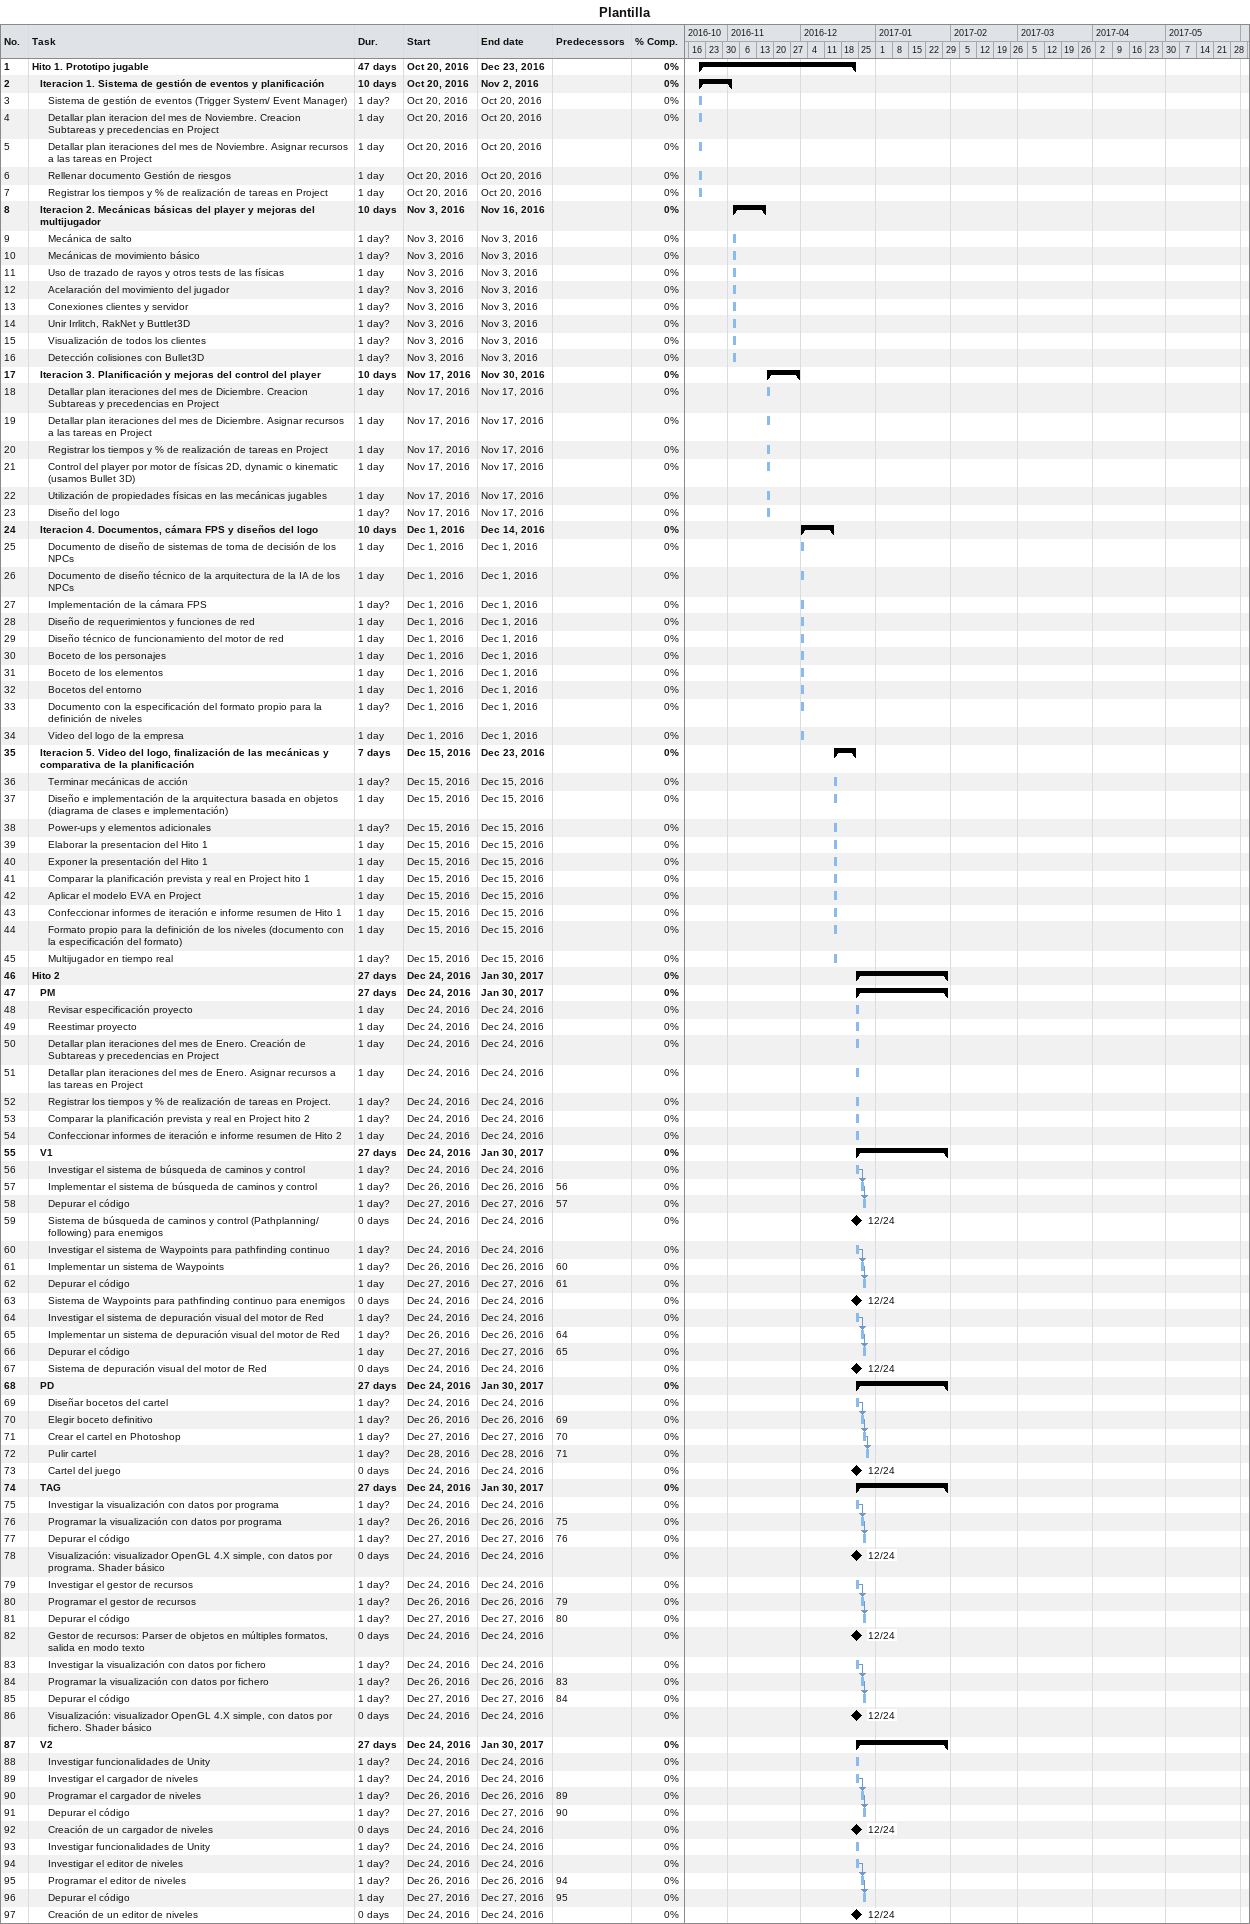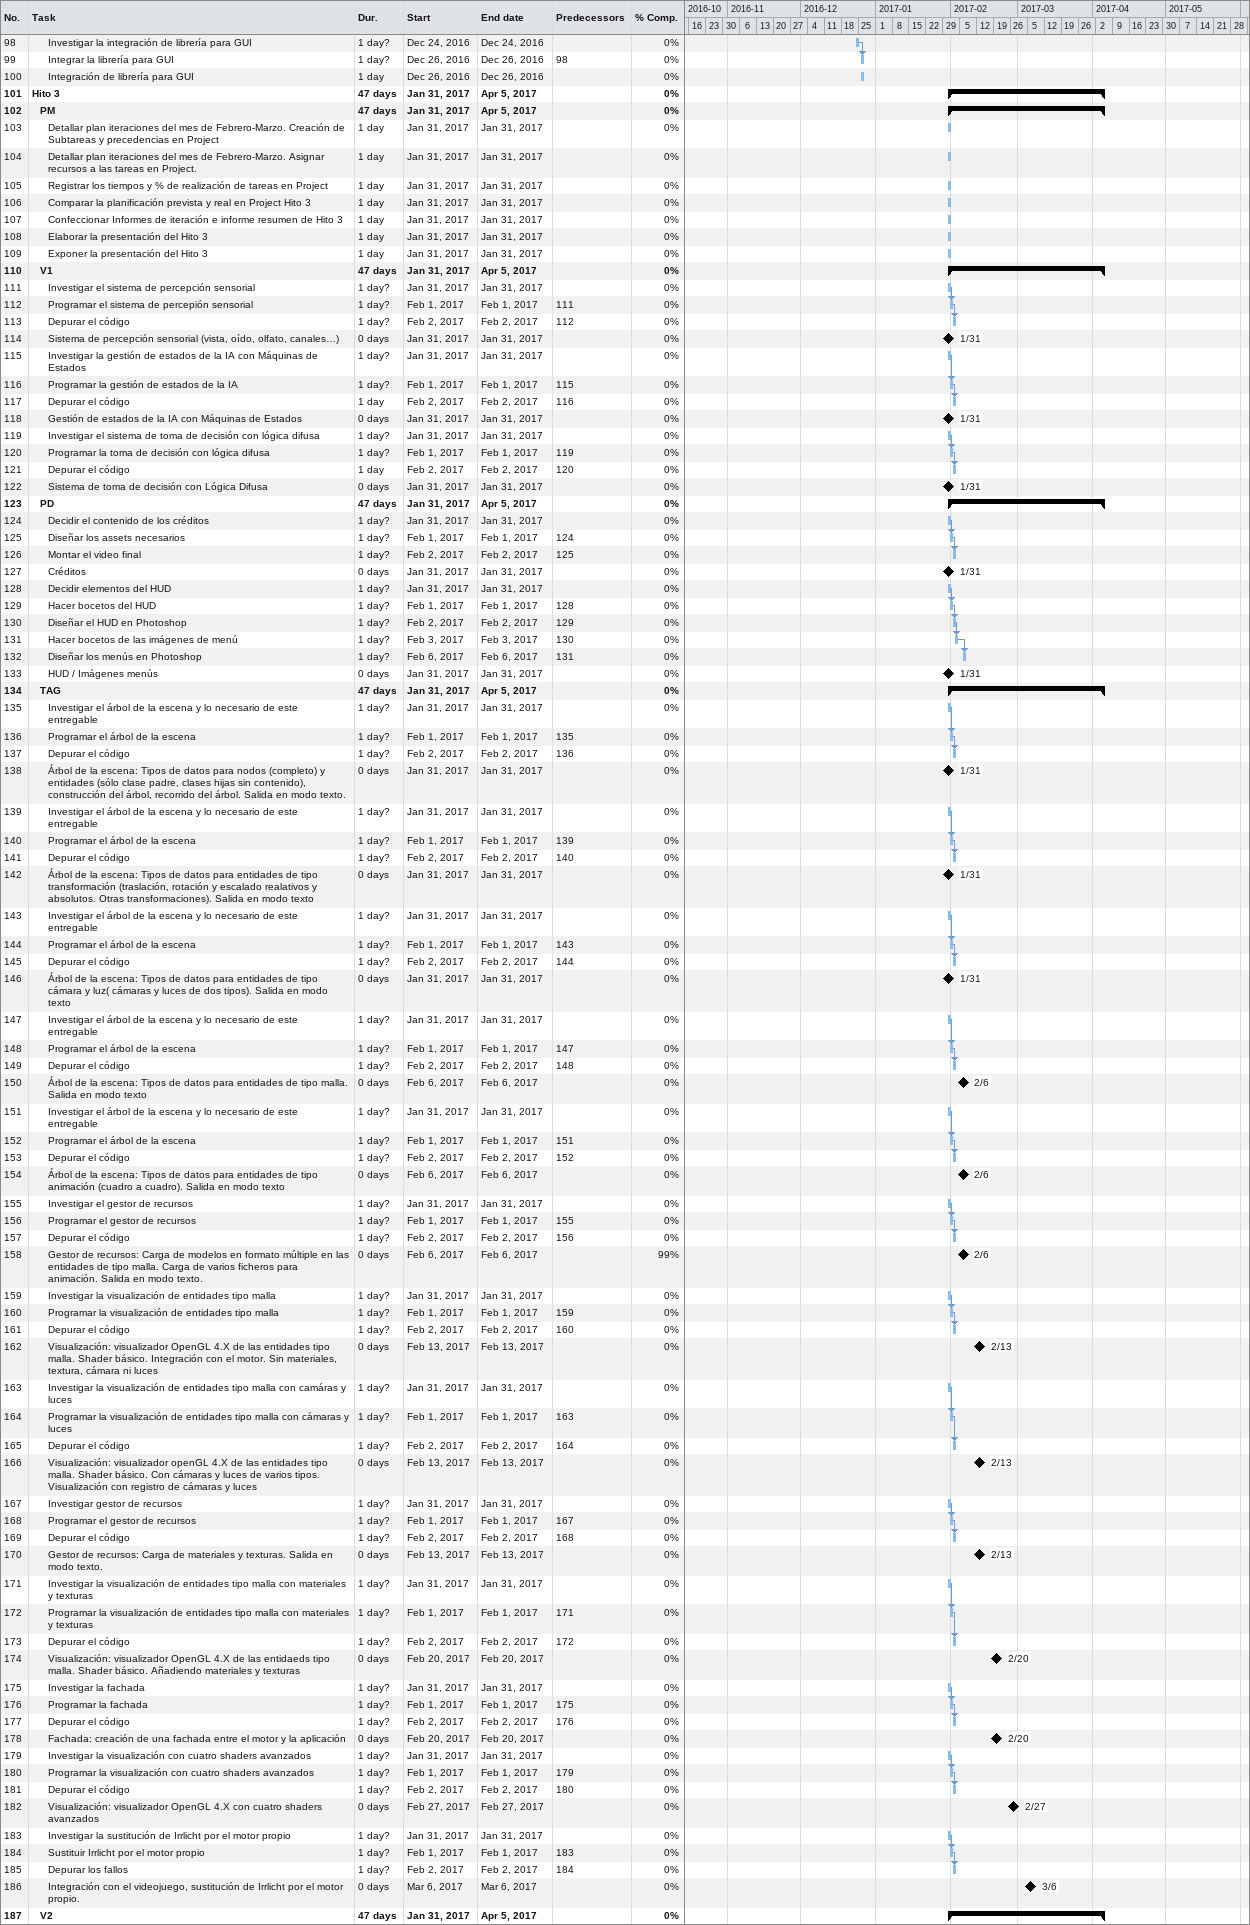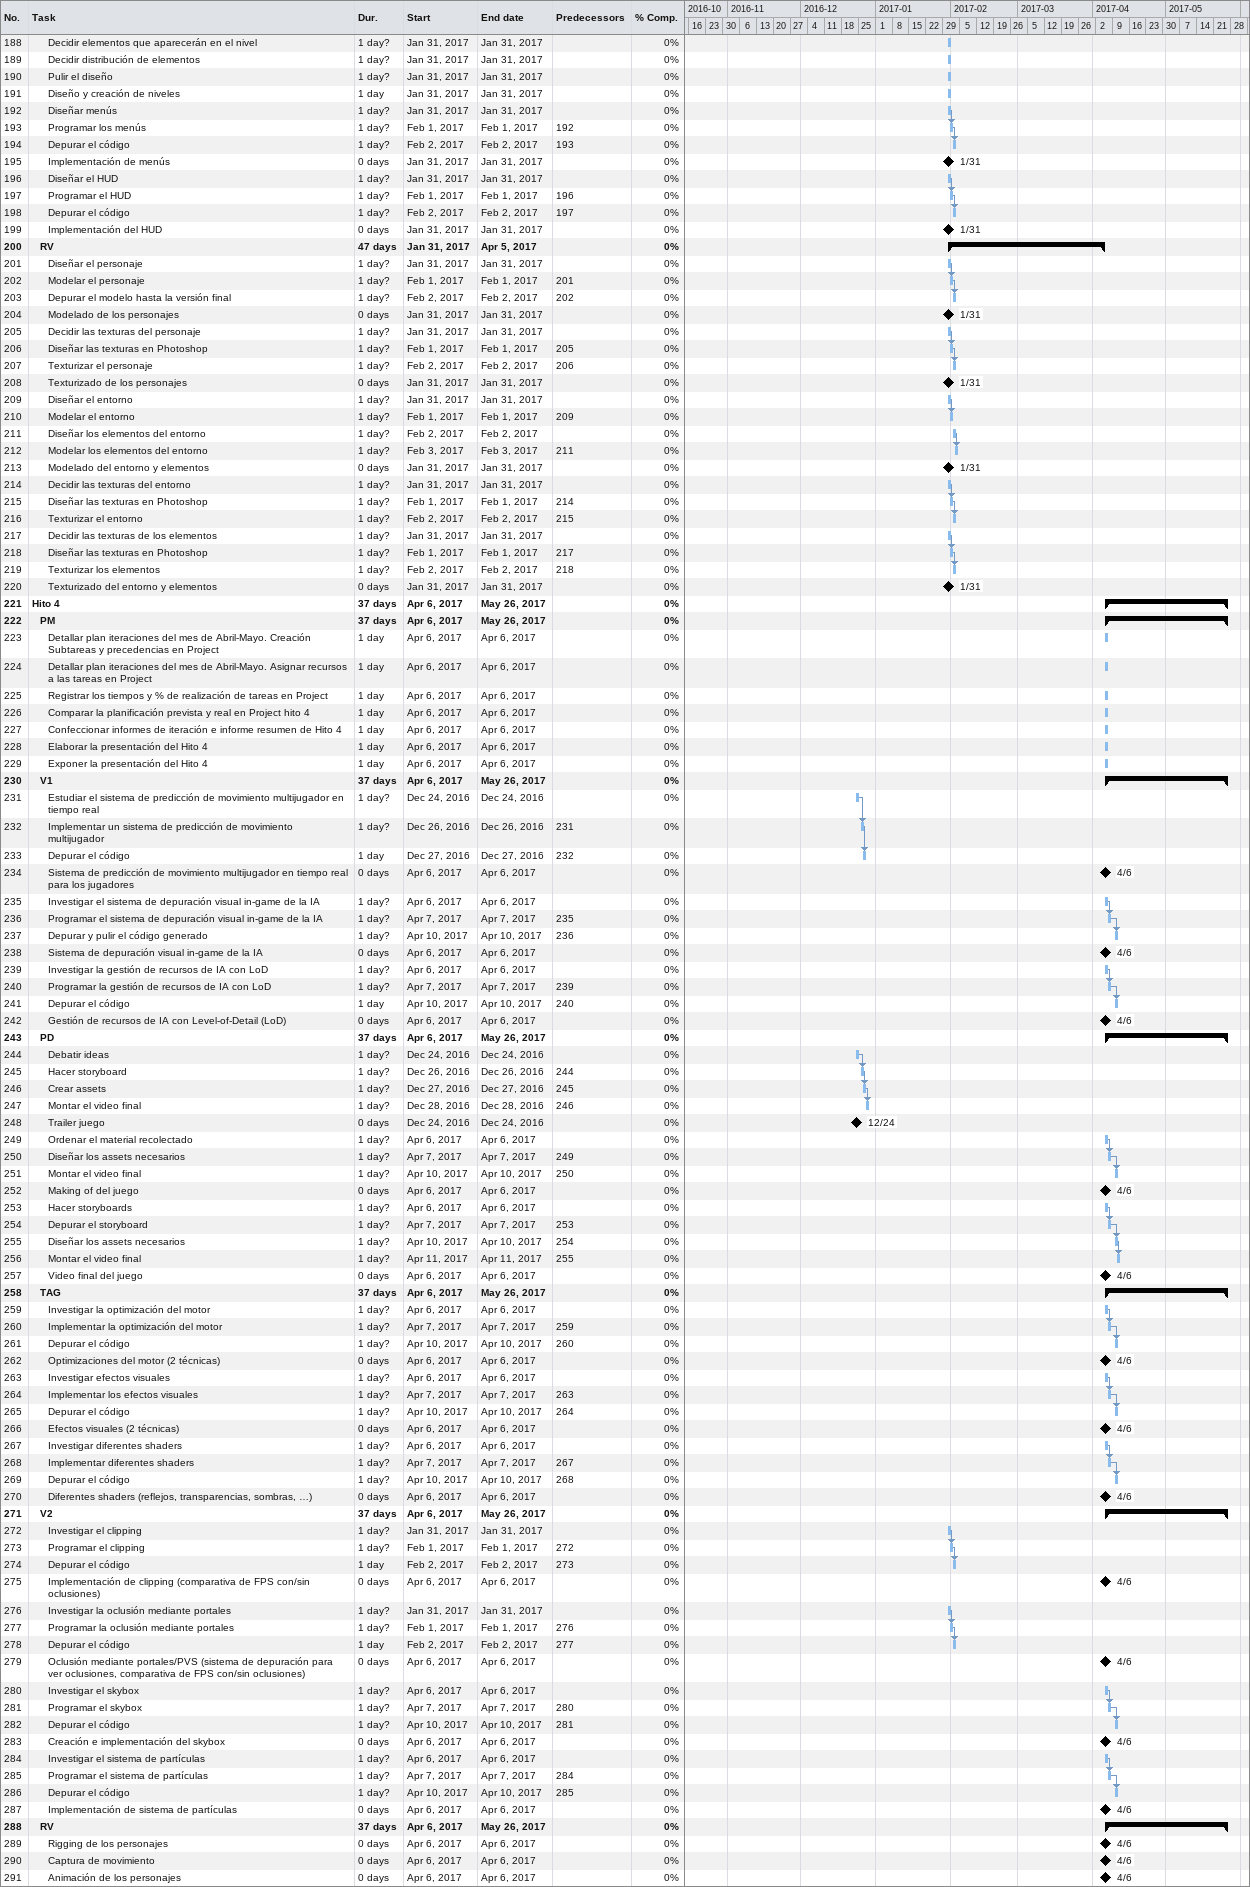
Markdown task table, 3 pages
Plantilla

| ID | Level | Task | Duration | Start | Finish | Predecessors | % complete |
|---|---|---|---|---|---|---|---|
| 1 | 1 | **Hito 1. Prototipo jugable** | 47d | 2016-10-20 | 2016-12-23 |  | 0 |
| 2 | 2 | **Iteracion 1. Sistema de gestión de eventos y planificación** | 10d | 2016-10-20 | 2016-11-02 |  | 0 |
| 3 | 3 | Sistema de gestión de eventos (Trigger System/ Event Manager) | 1d? | 2016-10-20 | 2016-10-20 |  | 0 |
| 4 | 3 | Detallar plan iteracion del mes de Noviembre. Creacion Subtareas y precedencias en Project | 1d | 2016-10-20 | 2016-10-20 |  | 0 |
| 5 | 3 | Detallar plan iteraciones del mes de Noviembre. Asignar recursos a las tareas en Project | 1d | 2016-10-20 | 2016-10-20 |  | 0 |
| 6 | 3 | Rellenar documento Gestión de riesgos | 1d | 2016-10-20 | 2016-10-20 |  | 0 |
| 7 | 3 | Registrar los tiempos y % de realización de tareas en Project | 1d | 2016-10-20 | 2016-10-20 |  | 0 |
| 8 | 2 | **Iteracion 2. Mecánicas básicas del player y mejoras del multijugador** | 10d | 2016-11-03 | 2016-11-16 |  | 0 |
| 9 | 3 | Mecánica de salto | 1d? | 2016-11-03 | 2016-11-03 |  | 0 |
| 10 | 3 | Mecánicas de movimiento básico | 1d? | 2016-11-03 | 2016-11-03 |  | 0 |
| 11 | 3 | Uso de trazado de rayos y otros tests de las físicas | 1d | 2016-11-03 | 2016-11-03 |  | 0 |
| 12 | 3 | Acelaración del movimiento del jugador | 1d? | 2016-11-03 | 2016-11-03 |  | 0 |
| 13 | 3 | Conexiones clientes y servidor | 1d? | 2016-11-03 | 2016-11-03 |  | 0 |
| 14 | 3 | Unir Irrlitch, RakNet y Buttlet3D | 1d? | 2016-11-03 | 2016-11-03 |  | 0 |
| 15 | 3 | Visualización de todos los clientes | 1d? | 2016-11-03 | 2016-11-03 |  | 0 |
| 16 | 3 | Detección colisiones con Bullet3D | 1d? | 2016-11-03 | 2016-11-03 |  | 0 |
| 17 | 2 | **Iteracion 3. Planificación y mejoras del control del player** | 10d | 2016-11-17 | 2016-11-30 |  | 0 |
| 18 | 3 | Detallar plan iteraciones del mes de Diciembre. Creacion Subtareas y precedencias en Project | 1d | 2016-11-17 | 2016-11-17 |  | 0 |
| 19 | 3 | Detallar plan iteraciones del mes de Diciembre. Asignar recursos a las tareas en Project | 1d | 2016-11-17 | 2016-11-17 |  | 0 |
| 20 | 3 | Registrar los tiempos y % de realización de tareas en Project | 1d | 2016-11-17 | 2016-11-17 |  | 0 |
| 21 | 3 | Control del player por motor de físicas 2D, dynamic o kinematic (usamos Bullet 3D) | 1d | 2016-11-17 | 2016-11-17 |  | 0 |
| 22 | 3 | Utilización de propiedades físicas en las mecánicas jugables | 1d | 2016-11-17 | 2016-11-17 |  | 0 |
| 23 | 3 | Diseño del logo | 1d? | 2016-11-17 | 2016-11-17 |  | 0 |
| 24 | 2 | **Iteracion 4. Documentos, cámara FPS y diseños del logo** | 10d | 2016-12-01 | 2016-12-14 |  | 0 |
| 25 | 3 | Documento de diseño de sistemas de toma de decisión de los NPCs | 1d | 2016-12-01 | 2016-12-01 |  | 0 |
| 26 | 3 | Documento de diseño técnico de la arquitectura de la IA de los NPCs | 1d | 2016-12-01 | 2016-12-01 |  | 0 |
| 27 | 3 | Implementación de la cámara FPS | 1d? | 2016-12-01 | 2016-12-01 |  | 0 |
| 28 | 3 | Diseño de requerimientos y funciones de red | 1d | 2016-12-01 | 2016-12-01 |  | 0 |
| 29 | 3 | Diseño técnico de funcionamiento del motor de red | 1d | 2016-12-01 | 2016-12-01 |  | 0 |
| 30 | 3 | Boceto de los personajes | 1d | 2016-12-01 | 2016-12-01 |  | 0 |
| 31 | 3 | Boceto de los elementos | 1d | 2016-12-01 | 2016-12-01 |  | 0 |
| 32 | 3 | Bocetos del entorno | 1d | 2016-12-01 | 2016-12-01 |  | 0 |
| 33 | 3 | Documento con la especificación del formato propio para la definición de niveles | 1d? | 2016-12-01 | 2016-12-01 |  | 0 |
| 34 | 3 | Video del logo de la empresa | 1d | 2016-12-01 | 2016-12-01 |  | 0 |
| 35 | 2 | **Iteracion 5. Video del logo, finalización de las mecánicas y comparativa de la planificación** | 7d | 2016-12-15 | 2016-12-23 |  | 0 |
| 36 | 3 | Terminar mecánicas de acción | 1d? | 2016-12-15 | 2016-12-15 |  | 0 |
| 37 | 3 | Diseño e implementación de la arquitectura basada en objetos (diagrama de clases e implementación) | 1d | 2016-12-15 | 2016-12-15 |  | 0 |
| 38 | 3 | Power-ups y elementos adicionales | 1d? | 2016-12-15 | 2016-12-15 |  | 0 |
| 39 | 3 | Elaborar la presentacion del Hito 1 | 1d | 2016-12-15 | 2016-12-15 |  | 0 |
| 40 | 3 | Exponer la presentación del Hito 1 | 1d | 2016-12-15 | 2016-12-15 |  | 0 |
| 41 | 3 | Comparar la planificación prevista y real en Project hito 1 | 1d | 2016-12-15 | 2016-12-15 |  | 0 |
| 42 | 3 | Aplicar el modelo EVA en Project | 1d | 2016-12-15 | 2016-12-15 |  | 0 |
| 43 | 3 | Confeccionar informes de iteración e informe resumen de Hito 1 | 1d | 2016-12-15 | 2016-12-15 |  | 0 |
| 44 | 3 | Formato propio para la definición de los niveles (documento con la especificación del formato) | 1d | 2016-12-15 | 2016-12-15 |  | 0 |
| 45 | 3 | Multijugador en tiempo real | 1d? | 2016-12-15 | 2016-12-15 |  | 0 |
| 46 | 1 | **Hito 2** | 27d | 2016-12-24 | 2017-01-30 |  | 0 |
| 47 | 2 | **PM** | 27d | 2016-12-24 | 2017-01-30 |  | 0 |
| 48 | 3 | Revisar especificación proyecto | 1d | 2016-12-24 | 2016-12-24 |  | 0 |
| 49 | 3 | Reestimar proyecto | 1d | 2016-12-24 | 2016-12-24 |  | 0 |
| 50 | 3 | Detallar plan iteraciones del mes de Enero. Creación de Subtareas y precedencias en Project | 1d | 2016-12-24 | 2016-12-24 |  | 0 |
| 51 | 3 | Detallar plan iteraciones del mes de Enero. Asignar recursos a las tareas en Project | 1d | 2016-12-24 | 2016-12-24 |  | 0 |
| 52 | 3 | Registrar los tiempos y % de realización de tareas en Project. | 1d? | 2016-12-24 | 2016-12-24 |  | 0 |
| 53 | 3 | Comparar la planificación prevista y real en Project hito 2 | 1d? | 2016-12-24 | 2016-12-24 |  | 0 |
| 54 | 3 | Confeccionar informes de iteración e informe resumen de Hito 2 | 1d | 2016-12-24 | 2016-12-24 |  | 0 |
| 55 | 2 | **V1** | 27d | 2016-12-24 | 2017-01-30 |  | 0 |
| 56 | 3 | Investigar el sistema de búsqueda de caminos y control | 1d? | 2016-12-24 | 2016-12-24 |  | 0 |
| 57 | 3 | Implementar el sistema de búsqueda de caminos y control | 1d? | 2016-12-26 | 2016-12-26 | 56 | 0 |
| 58 | 3 | Depurar el código | 1d? | 2016-12-27 | 2016-12-27 | 57 | 0 |
| 59 | 3 | Sistema de búsqueda de caminos y control (Pathplanning/ following) para enemigos | 0d | 2016-12-24 | 2016-12-24 |  | 0 |
| 60 | 3 | Investigar el sistema de Waypoints para pathfinding continuo | 1d? | 2016-12-24 | 2016-12-24 |  | 0 |
| 61 | 3 | Implementar un sistema de Waypoints | 1d? | 2016-12-26 | 2016-12-26 | 60 | 0 |
| 62 | 3 | Depurar el código | 1d | 2016-12-27 | 2016-12-27 | 61 | 0 |
| 63 | 3 | Sistema de Waypoints para pathfinding continuo para enemigos | 0d | 2016-12-24 | 2016-12-24 |  | 0 |
| 64 | 3 | Investigar el sistema de depuración visual del motor de Red | 1d? | 2016-12-24 | 2016-12-24 |  | 0 |
| 65 | 3 | Implementar un sistema de depuración visual del motor de Red | 1d? | 2016-12-26 | 2016-12-26 | 64 | 0 |
| 66 | 3 | Depurar el código | 1d | 2016-12-27 | 2016-12-27 | 65 | 0 |
| 67 | 3 | Sistema de depuración visual del motor de Red | 0d | 2016-12-24 | 2016-12-24 |  | 0 |
| 68 | 2 | **PD** | 27d | 2016-12-24 | 2017-01-30 |  | 0 |
| 69 | 3 | Diseñar bocetos del cartel | 1d? | 2016-12-24 | 2016-12-24 |  | 0 |
| 70 | 3 | Elegir boceto definitivo | 1d? | 2016-12-26 | 2016-12-26 | 69 | 0 |
| 71 | 3 | Crear el cartel en Photoshop | 1d? | 2016-12-27 | 2016-12-27 | 70 | 0 |
| 72 | 3 | Pulir cartel | 1d? | 2016-12-28 | 2016-12-28 | 71 | 0 |
| 73 | 3 | Cartel del juego | 0d | 2016-12-24 | 2016-12-24 |  | 0 |
| 74 | 2 | **TAG** | 27d | 2016-12-24 | 2017-01-30 |  | 0 |
| 75 | 3 | Investigar la visualización con datos por programa | 1d? | 2016-12-24 | 2016-12-24 |  | 0 |
| 76 | 3 | Programar la visualización con datos por programa | 1d? | 2016-12-26 | 2016-12-26 | 75 | 0 |
| 77 | 3 | Depurar el código | 1d? | 2016-12-27 | 2016-12-27 | 76 | 0 |
| 78 | 3 | Visualización: visualizador OpenGL 4.X simple, con datos por programa. Shader básico | 0d | 2016-12-24 | 2016-12-24 |  | 0 |
| 79 | 3 | Investigar el gestor de recursos | 1d? | 2016-12-24 | 2016-12-24 |  | 0 |
| 80 | 3 | Programar el gestor de recursos | 1d? | 2016-12-26 | 2016-12-26 | 79 | 0 |
| 81 | 3 | Depurar el código | 1d? | 2016-12-27 | 2016-12-27 | 80 | 0 |
| 82 | 3 | Gestor de recursos: Parser de objetos en múltiples formatos, salida en modo texto | 0d | 2016-12-24 | 2016-12-24 |  | 0 |
| 83 | 3 | Investigar la visualización con datos por fichero | 1d? | 2016-12-24 | 2016-12-24 |  | 0 |
| 84 | 3 | Programar la visualización con datos por fichero | 1d? | 2016-12-26 | 2016-12-26 | 83 | 0 |
| 85 | 3 | Depurar el código | 1d? | 2016-12-27 | 2016-12-27 | 84 | 0 |
| 86 | 3 | Visualización: visualizador OpenGL 4.X simple, con datos por fichero. Shader básico | 0d | 2016-12-24 | 2016-12-24 |  | 0 |
| 87 | 2 | **V2** | 27d | 2016-12-24 | 2017-01-30 |  | 0 |
| 88 | 3 | Investigar funcionalidades de Unity | 1d? | 2016-12-24 | 2016-12-24 |  | 0 |
| 89 | 3 | Investigar el cargador de niveles | 1d? | 2016-12-24 | 2016-12-24 |  | 0 |
| 90 | 3 | Programar el cargador de niveles | 1d? | 2016-12-26 | 2016-12-26 | 89 | 0 |
| 91 | 3 | Depurar el código | 1d? | 2016-12-27 | 2016-12-27 | 90 | 0 |
| 92 | 3 | Creación de un cargador de niveles | 0d | 2016-12-24 | 2016-12-24 |  | 0 |
| 93 | 3 | Investigar funcionalidades de Unity | 1d? | 2016-12-24 | 2016-12-24 |  | 0 |
| 94 | 3 | Investigar el editor de niveles | 1d? | 2016-12-24 | 2016-12-24 |  | 0 |
| 95 | 3 | Programar el editor de niveles | 1d? | 2016-12-26 | 2016-12-26 | 94 | 0 |
| 96 | 3 | Depurar el código | 1d | 2016-12-27 | 2016-12-27 | 95 | 0 |
| 97 | 3 | Creación de un editor de niveles | 0d | 2016-12-24 | 2016-12-24 |  | 0 |
| 98 | 3 | Investigar la integración de librería para GUI | 1d? | 2016-12-24 | 2016-12-24 |  | 0 |
| 99 | 3 | Integrar la librería para GUI | 1d? | 2016-12-26 | 2016-12-26 | 98 | 0 |
| 100 | 3 | Integración de librería para GUI | 1d | 2016-12-26 | 2016-12-26 |  | 0 |
| 101 | 1 | **Hito 3** | 47d | 2017-01-31 | 2017-04-05 |  | 0 |
| 102 | 2 | **PM** | 47d | 2017-01-31 | 2017-04-05 |  | 0 |
| 103 | 3 | Detallar plan iteraciones del mes de Febrero-Marzo. Creación de Subtareas y precedencias en Project | 1d | 2017-01-31 | 2017-01-31 |  | 0 |
| 104 | 3 | Detallar plan iteraciones del mes de Febrero-Marzo. Asignar recursos a las tareas en Project. | 1d | 2017-01-31 | 2017-01-31 |  | 0 |
| 105 | 3 | Registrar los tiempos y % de realización de tareas en Project | 1d | 2017-01-31 | 2017-01-31 |  | 0 |
| 106 | 3 | Comparar la planificación prevista y real en Project Hito 3 | 1d | 2017-01-31 | 2017-01-31 |  | 0 |
| 107 | 3 | Confeccionar Informes de iteración e informe resumen de Hito 3 | 1d | 2017-01-31 | 2017-01-31 |  | 0 |
| 108 | 3 | Elaborar la presentación del Hito 3 | 1d | 2017-01-31 | 2017-01-31 |  | 0 |
| 109 | 3 | Exponer la presentación del Hito 3 | 1d | 2017-01-31 | 2017-01-31 |  | 0 |
| 110 | 2 | **V1** | 47d | 2017-01-31 | 2017-04-05 |  | 0 |
| 111 | 3 | Investigar el sistema de percepción sensorial | 1d? | 2017-01-31 | 2017-01-31 |  | 0 |
| 112 | 3 | Programar el sistema de percepión sensorial | 1d? | 2017-02-01 | 2017-02-01 | 111 | 0 |
| 113 | 3 | Depurar el código | 1d? | 2017-02-02 | 2017-02-02 | 112 | 0 |
| 114 | 3 | Sistema de percepción sensorial (vista, oído, olfato, canales…) | 0d | 2017-01-31 | 2017-01-31 |  | 0 |
| 115 | 3 | Investigar la gestión de estados de la IA con Máquinas de Estados | 1d? | 2017-01-31 | 2017-01-31 |  | 0 |
| 116 | 3 | Programar la gestión de estados de la IA | 1d? | 2017-02-01 | 2017-02-01 | 115 | 0 |
| 117 | 3 | Depurar el código | 1d | 2017-02-02 | 2017-02-02 | 116 | 0 |
| 118 | 3 | Gestión de estados de la IA con Máquinas de Estados | 0d | 2017-01-31 | 2017-01-31 |  | 0 |
| 119 | 3 | Investigar el sistema de toma de decisión con lógica difusa | 1d? | 2017-01-31 | 2017-01-31 |  | 0 |
| 120 | 3 | Programar la toma de decisión con lógica difusa | 1d? | 2017-02-01 | 2017-02-01 | 119 | 0 |
| 121 | 3 | Depurar el código | 1d | 2017-02-02 | 2017-02-02 | 120 | 0 |
| 122 | 3 | Sistema de toma de decisión con Lógica Difusa | 0d | 2017-01-31 | 2017-01-31 |  | 0 |
| 123 | 2 | **PD** | 47d | 2017-01-31 | 2017-04-05 |  | 0 |
| 124 | 3 | Decidir el contenido de los créditos | 1d? | 2017-01-31 | 2017-01-31 |  | 0 |
| 125 | 3 | Diseñar los assets necesarios | 1d? | 2017-02-01 | 2017-02-01 | 124 | 0 |
| 126 | 3 | Montar el video final | 1d? | 2017-02-02 | 2017-02-02 | 125 | 0 |
| 127 | 3 | Créditos | 0d | 2017-01-31 | 2017-01-31 |  | 0 |
| 128 | 3 | Decidir elementos del HUD | 1d? | 2017-01-31 | 2017-01-31 |  | 0 |
| 129 | 3 | Hacer bocetos del HUD | 1d? | 2017-02-01 | 2017-02-01 | 128 | 0 |
| 130 | 3 | Diseñar el HUD en Photoshop | 1d? | 2017-02-02 | 2017-02-02 | 129 | 0 |
| 131 | 3 | Hacer bocetos de las imágenes de menú | 1d? | 2017-02-03 | 2017-02-03 | 130 | 0 |
| 132 | 3 | Diseñar los menús en Photoshop | 1d? | 2017-02-06 | 2017-02-06 | 131 | 0 |
| 133 | 3 | HUD / Imágenes menús | 0d | 2017-01-31 | 2017-01-31 |  | 0 |
| 134 | 2 | **TAG** | 47d | 2017-01-31 | 2017-04-05 |  | 0 |
| 135 | 3 | Investigar el árbol de la escena y lo necesario de este entregable | 1d? | 2017-01-31 | 2017-01-31 |  | 0 |
| 136 | 3 | Programar el árbol de la escena | 1d? | 2017-02-01 | 2017-02-01 | 135 | 0 |
| 137 | 3 | Depurar el código | 1d? | 2017-02-02 | 2017-02-02 | 136 | 0 |
| 138 | 3 | Árbol de la escena: Tipos de datos para nodos (completo) y entidades (sólo clase padre, clases hijas sin contenido), construcción del árbol, recorrido del árbol. Salida en modo texto. | 0d | 2017-01-31 | 2017-01-31 |  | 0 |
| 139 | 3 | Investigar el árbol de la escena y lo necesario de este entregable | 1d? | 2017-01-31 | 2017-01-31 |  | 0 |
| 140 | 3 | Programar el árbol de la escena | 1d? | 2017-02-01 | 2017-02-01 | 139 | 0 |
| 141 | 3 | Depurar el código | 1d? | 2017-02-02 | 2017-02-02 | 140 | 0 |
| 142 | 3 | Árbol de la escena: Tipos de datos para entidades de tipo transformación (traslación, rotación y escalado realativos y absolutos. Otras transformaciones). Salida en modo texto | 0d | 2017-01-31 | 2017-01-31 |  | 0 |
| 143 | 3 | Investigar el árbol de la escena y lo necesario de este entregable | 1d? | 2017-01-31 | 2017-01-31 |  | 0 |
| 144 | 3 | Programar el árbol de la escena | 1d? | 2017-02-01 | 2017-02-01 | 143 | 0 |
| 145 | 3 | Depurar el código | 1d? | 2017-02-02 | 2017-02-02 | 144 | 0 |
| 146 | 3 | Árbol de la escena: Tipos de datos para entidades de tipo cámara y luz( cámaras y luces de dos tipos). Salida en modo texto | 0d | 2017-01-31 | 2017-01-31 |  | 0 |
| 147 | 3 | Investigar el árbol de la escena y lo necesario de este entregable | 1d? | 2017-01-31 | 2017-01-31 |  | 0 |
| 148 | 3 | Programar el árbol de la escena | 1d? | 2017-02-01 | 2017-02-01 | 147 | 0 |
| 149 | 3 | Depurar el código | 1d? | 2017-02-02 | 2017-02-02 | 148 | 0 |
| 150 | 3 | Árbol de la escena: Tipos de datos para entidades de tipo malla. Salida en modo texto | 0d | 2017-02-06 | 2017-02-06 |  | 0 |
| 151 | 3 | Investigar el árbol de la escena y lo necesario de este entregable | 1d? | 2017-01-31 | 2017-01-31 |  | 0 |
| 152 | 3 | Programar el árbol de la escena | 1d? | 2017-02-01 | 2017-02-01 | 151 | 0 |
| 153 | 3 | Depurar el código | 1d? | 2017-02-02 | 2017-02-02 | 152 | 0 |
| 154 | 3 | Árbol de la escena: Tipos de datos para entidades de tipo animación (cuadro a cuadro). Salida en modo texto | 0d | 2017-02-06 | 2017-02-06 |  | 0 |
| 155 | 3 | Investigar el gestor de recursos | 1d? | 2017-01-31 | 2017-01-31 |  | 0 |
| 156 | 3 | Programar el gestor de recursos | 1d? | 2017-02-01 | 2017-02-01 | 155 | 0 |
| 157 | 3 | Depurar el código | 1d? | 2017-02-02 | 2017-02-02 | 156 | 0 |
| 158 | 3 | Gestor de recursos: Carga de modelos en formato múltiple en las entidades de tipo malla. Carga de varios ficheros para animación. Salida en modo texto. | 0d | 2017-02-06 | 2017-02-06 |  | 99 |
| 159 | 3 | Investigar la visualización de entidades tipo malla | 1d? | 2017-01-31 | 2017-01-31 |  | 0 |
| 160 | 3 | Programar la visualización de entidades tipo malla | 1d? | 2017-02-01 | 2017-02-01 | 159 | 0 |
| 161 | 3 | Depurar el código | 1d? | 2017-02-02 | 2017-02-02 | 160 | 0 |
| 162 | 3 | Visualización: visualizador OpenGL 4.X de las entidades tipo malla. Shader básico. Integración con el motor. Sin materiales, textura, cámara ni luces | 0d | 2017-02-13 | 2017-02-13 |  | 0 |
| 163 | 3 | Investigar la visualización de entidades tipo malla con camáras y luces | 1d? | 2017-01-31 | 2017-01-31 |  | 0 |
| 164 | 3 | Programar la visualización de entidades tipo malla con cámaras y luces | 1d? | 2017-02-01 | 2017-02-01 | 163 | 0 |
| 165 | 3 | Depurar el código | 1d? | 2017-02-02 | 2017-02-02 | 164 | 0 |
| 166 | 3 | Visualización: visualizador openGL 4.X de las entidades tipo malla. Shader básico. Con cámaras y luces de varios tipos. Visualización con registro de cámaras y luces | 0d | 2017-02-13 | 2017-02-13 |  | 0 |
| 167 | 3 | Investigar gestor de recursos | 1d? | 2017-01-31 | 2017-01-31 |  | 0 |
| 168 | 3 | Programar el gestor de recursos | 1d? | 2017-02-01 | 2017-02-01 | 167 | 0 |
| 169 | 3 | Depurar el código | 1d? | 2017-02-02 | 2017-02-02 | 168 | 0 |
| 170 | 3 | Gestor de recursos: Carga de materiales y texturas. Salida en modo texto. | 0d | 2017-02-13 | 2017-02-13 |  | 0 |
| 171 | 3 | Investigar la visualización de entidades tipo malla con materiales y texturas | 1d? | 2017-01-31 | 2017-01-31 |  | 0 |
| 172 | 3 | Programar la visualización de entidades tipo malla con materiales y texturas | 1d? | 2017-02-01 | 2017-02-01 | 171 | 0 |
| 173 | 3 | Depurar el código | 1d? | 2017-02-02 | 2017-02-02 | 172 | 0 |
| 174 | 3 | Visualización: visualizador OpenGL 4.X de las entidaeds tipo malla. Shader básico. Añadiendo materiales y texturas | 0d | 2017-02-20 | 2017-02-20 |  | 0 |
| 175 | 3 | Investigar la fachada | 1d? | 2017-01-31 | 2017-01-31 |  | 0 |
| 176 | 3 | Programar la fachada | 1d? | 2017-02-01 | 2017-02-01 | 175 | 0 |
| 177 | 3 | Depurar el código | 1d? | 2017-02-02 | 2017-02-02 | 176 | 0 |
| 178 | 3 | Fachada: creación de una fachada entre el motor y la aplicación | 0d | 2017-02-20 | 2017-02-20 |  | 0 |
| 179 | 3 | Investigar la visualización con cuatro shaders avanzados | 1d? | 2017-01-31 | 2017-01-31 |  | 0 |
| 180 | 3 | Programar la visualización con cuatro shaders avanzados | 1d? | 2017-02-01 | 2017-02-01 | 179 | 0 |
| 181 | 3 | Depurar el código | 1d? | 2017-02-02 | 2017-02-02 | 180 | 0 |
| 182 | 3 | Visualización: visualizador OpenGL 4.X con cuatro shaders avanzados | 0d | 2017-02-27 | 2017-02-27 |  | 0 |
| 183 | 3 | Investigar la sustitución de Irrlicht por el motor propio | 1d? | 2017-01-31 | 2017-01-31 |  | 0 |
| 184 | 3 | Sustituir Irrlicht por el motor propio | 1d? | 2017-02-01 | 2017-02-01 | 183 | 0 |
| 185 | 3 | Depurar los fallos | 1d? | 2017-02-02 | 2017-02-02 | 184 | 0 |
| 186 | 3 | Integración con el videojuego, sustitución de Irrlicht por el motor propio. | 0d | 2017-03-06 | 2017-03-06 |  | 0 |
| 187 | 2 | **V2** | 47d | 2017-01-31 | 2017-04-05 |  | 0 |
| 188 | 3 | Decidir elementos que aparecerán en el nivel | 1d? | 2017-01-31 | 2017-01-31 |  | 0 |
| 189 | 3 | Decidir distribución de elementos | 1d? | 2017-01-31 | 2017-01-31 |  | 0 |
| 190 | 3 | Pulir el diseño | 1d? | 2017-01-31 | 2017-01-31 |  | 0 |
| 191 | 3 | Diseño y creación de niveles | 1d | 2017-01-31 | 2017-01-31 |  | 0 |
| 192 | 3 | Diseñar menús | 1d? | 2017-01-31 | 2017-01-31 |  | 0 |
| 193 | 3 | Programar los menús | 1d? | 2017-02-01 | 2017-02-01 | 192 | 0 |
| 194 | 3 | Depurar el código | 1d? | 2017-02-02 | 2017-02-02 | 193 | 0 |
| 195 | 3 | Implementación de menús | 0d | 2017-01-31 | 2017-01-31 |  | 0 |
| 196 | 3 | Diseñar el HUD | 1d? | 2017-01-31 | 2017-01-31 |  | 0 |
| 197 | 3 | Programar el HUD | 1d? | 2017-02-01 | 2017-02-01 | 196 | 0 |
| 198 | 3 | Depurar el código | 1d? | 2017-02-02 | 2017-02-02 | 197 | 0 |
| 199 | 3 | Implementación del HUD | 0d | 2017-01-31 | 2017-01-31 |  | 0 |
| 200 | 2 | **RV** | 47d | 2017-01-31 | 2017-04-05 |  | 0 |
| 201 | 3 | Diseñar el personaje | 1d? | 2017-01-31 | 2017-01-31 |  | 0 |
| 202 | 3 | Modelar el personaje | 1d? | 2017-02-01 | 2017-02-01 | 201 | 0 |
| 203 | 3 | Depurar el modelo hasta la versión final | 1d? | 2017-02-02 | 2017-02-02 | 202 | 0 |
| 204 | 3 | Modelado de los personajes | 0d | 2017-01-31 | 2017-01-31 |  | 0 |
| 205 | 3 | Decidir las texturas del personaje | 1d? | 2017-01-31 | 2017-01-31 |  | 0 |
| 206 | 3 | Diseñar las texturas en Photoshop | 1d? | 2017-02-01 | 2017-02-01 | 205 | 0 |
| 207 | 3 | Texturizar el personaje | 1d? | 2017-02-02 | 2017-02-02 | 206 | 0 |
| 208 | 3 | Texturizado de los personajes | 0d | 2017-01-31 | 2017-01-31 |  | 0 |
| 209 | 3 | Diseñar el entorno | 1d? | 2017-01-31 | 2017-01-31 |  | 0 |
| 210 | 3 | Modelar el entorno | 1d? | 2017-02-01 | 2017-02-01 | 209 | 0 |
| 211 | 3 | Diseñar los elementos del entorno | 1d? | 2017-02-02 | 2017-02-02 |  | 0 |
| 212 | 3 | Modelar los elementos del entorno | 1d? | 2017-02-03 | 2017-02-03 | 211 | 0 |
| 213 | 3 | Modelado del entorno y elementos | 0d | 2017-01-31 | 2017-01-31 |  | 0 |
| 214 | 3 | Decidir las texturas del entorno | 1d? | 2017-01-31 | 2017-01-31 |  | 0 |
| 215 | 3 | Diseñar las texturas en Photoshop | 1d? | 2017-02-01 | 2017-02-01 | 214 | 0 |
| 216 | 3 | Texturizar el entorno | 1d? | 2017-02-02 | 2017-02-02 | 215 | 0 |
| 217 | 3 | Decidir las texturas de los elementos | 1d? | 2017-01-31 | 2017-01-31 |  | 0 |
| 218 | 3 | Diseñar las texturas en Photoshop | 1d? | 2017-02-01 | 2017-02-01 | 217 | 0 |
| 219 | 3 | Texturizar los elementos | 1d? | 2017-02-02 | 2017-02-02 | 218 | 0 |
| 220 | 3 | Texturizado del entorno y elementos | 0d | 2017-01-31 | 2017-01-31 |  | 0 |
| 221 | 1 | **Hito 4** | 37d | 2017-04-06 | 2017-05-26 |  | 0 |
| 222 | 2 | **PM** | 37d | 2017-04-06 | 2017-05-26 |  | 0 |
| 223 | 3 | Detallar plan iteraciones del mes de Abril-Mayo. Creación Subtareas y precedencias en Project | 1d | 2017-04-06 | 2017-04-06 |  | 0 |
| 224 | 3 | Detallar plan iteraciones del mes de Abril-Mayo. Asignar recursos a las tareas en Project | 1d | 2017-04-06 | 2017-04-06 |  | 0 |
| 225 | 3 | Registrar los tiempos y % de realización de tareas en Project | 1d | 2017-04-06 | 2017-04-06 |  | 0 |
| 226 | 3 | Comparar la planificación prevista y real en Project hito 4 | 1d | 2017-04-06 | 2017-04-06 |  | 0 |
| 227 | 3 | Confeccionar informes de iteración e informe resumen de Hito 4 | 1d | 2017-04-06 | 2017-04-06 |  | 0 |
| 228 | 3 | Elaborar la presentación del Hito 4 | 1d | 2017-04-06 | 2017-04-06 |  | 0 |
| 229 | 3 | Exponer la presentación del Hito 4 | 1d | 2017-04-06 | 2017-04-06 |  | 0 |
| 230 | 2 | **V1** | 37d | 2017-04-06 | 2017-05-26 |  | 0 |
| 231 | 3 | Estudiar el sistema de predicción de movimiento multijugador en tiempo real | 1d? | 2016-12-24 | 2016-12-24 |  | 0 |
| 232 | 3 | Implementar un sistema de predicción de movimiento multijugador | 1d? | 2016-12-26 | 2016-12-26 | 231 | 0 |
| 233 | 3 | Depurar el código | 1d | 2016-12-27 | 2016-12-27 | 232 | 0 |
| 234 | 3 | Sistema de predicción de movimiento multijugador en tiempo real para los jugadores | 0d | 2017-04-06 | 2017-04-06 |  | 0 |
| 235 | 3 | Investigar el sistema de depuración visual in-game de la IA | 1d? | 2017-04-06 | 2017-04-06 |  | 0 |
| 236 | 3 | Programar el sistema de depuración visual in-game de la IA | 1d? | 2017-04-07 | 2017-04-07 | 235 | 0 |
| 237 | 3 | Depurar y pulir el código generado | 1d? | 2017-04-10 | 2017-04-10 | 236 | 0 |
| 238 | 3 | Sistema de depuración visual in-game de la IA | 0d | 2017-04-06 | 2017-04-06 |  | 0 |
| 239 | 3 | Investigar la gestión de recursos de IA con LoD | 1d? | 2017-04-06 | 2017-04-06 |  | 0 |
| 240 | 3 | Programar la gestión de recursos de IA con LoD | 1d? | 2017-04-07 | 2017-04-07 | 239 | 0 |
| 241 | 3 | Depurar el código | 1d | 2017-04-10 | 2017-04-10 | 240 | 0 |
| 242 | 3 | Gestión de recursos de IA con Level-of-Detail (LoD) | 0d | 2017-04-06 | 2017-04-06 |  | 0 |
| 243 | 2 | **PD** | 37d | 2017-04-06 | 2017-05-26 |  | 0 |
| 244 | 3 | Debatir ideas | 1d? | 2016-12-24 | 2016-12-24 |  | 0 |
| 245 | 3 | Hacer storyboard | 1d? | 2016-12-26 | 2016-12-26 | 244 | 0 |
| 246 | 3 | Crear assets | 1d? | 2016-12-27 | 2016-12-27 | 245 | 0 |
| 247 | 3 | Montar el video final | 1d? | 2016-12-28 | 2016-12-28 | 246 | 0 |
| 248 | 3 | Trailer juego | 0d | 2016-12-24 | 2016-12-24 |  | 0 |
| 249 | 3 | Ordenar el material recolectado | 1d? | 2017-04-06 | 2017-04-06 |  | 0 |
| 250 | 3 | Diseñar los assets necesarios | 1d? | 2017-04-07 | 2017-04-07 | 249 | 0 |
| 251 | 3 | Montar el video final | 1d? | 2017-04-10 | 2017-04-10 | 250 | 0 |
| 252 | 3 | Making of del juego | 0d | 2017-04-06 | 2017-04-06 |  | 0 |
| 253 | 3 | Hacer storyboards | 1d? | 2017-04-06 | 2017-04-06 |  | 0 |
| 254 | 3 | Depurar el storyboard | 1d? | 2017-04-07 | 2017-04-07 | 253 | 0 |
| 255 | 3 | Diseñar los assets necesarios | 1d? | 2017-04-10 | 2017-04-10 | 254 | 0 |
| 256 | 3 | Montar el video final | 1d? | 2017-04-11 | 2017-04-11 | 255 | 0 |
| 257 | 3 | Video final del juego | 0d | 2017-04-06 | 2017-04-06 |  | 0 |
| 258 | 2 | **TAG** | 37d | 2017-04-06 | 2017-05-26 |  | 0 |
| 259 | 3 | Investigar la optimización del motor | 1d? | 2017-04-06 | 2017-04-06 |  | 0 |
| 260 | 3 | Implementar la optimización del motor | 1d? | 2017-04-07 | 2017-04-07 | 259 | 0 |
| 261 | 3 | Depurar el código | 1d? | 2017-04-10 | 2017-04-10 | 260 | 0 |
| 262 | 3 | Optimizaciones del motor (2 técnicas) | 0d | 2017-04-06 | 2017-04-06 |  | 0 |
| 263 | 3 | Investigar efectos visuales | 1d? | 2017-04-06 | 2017-04-06 |  | 0 |
| 264 | 3 | Implementar los efectos visuales | 1d? | 2017-04-07 | 2017-04-07 | 263 | 0 |
| 265 | 3 | Depurar el código | 1d? | 2017-04-10 | 2017-04-10 | 264 | 0 |
| 266 | 3 | Efectos visuales (2 técnicas) | 0d | 2017-04-06 | 2017-04-06 |  | 0 |
| 267 | 3 | Investigar diferentes shaders | 1d? | 2017-04-06 | 2017-04-06 |  | 0 |
| 268 | 3 | Implementar diferentes shaders | 1d? | 2017-04-07 | 2017-04-07 | 267 | 0 |
| 269 | 3 | Depurar el código | 1d? | 2017-04-10 | 2017-04-10 | 268 | 0 |
| 270 | 3 | Diferentes shaders (reflejos, transparencias, sombras, …) | 0d | 2017-04-06 | 2017-04-06 |  | 0 |
| 271 | 2 | **V2** | 37d | 2017-04-06 | 2017-05-26 |  | 0 |
| 272 | 3 | Investigar el clipping | 1d? | 2017-01-31 | 2017-01-31 |  | 0 |
| 273 | 3 | Programar el clipping | 1d? | 2017-02-01 | 2017-02-01 | 272 | 0 |
| 274 | 3 | Depurar el código | 1d | 2017-02-02 | 2017-02-02 | 273 | 0 |
| 275 | 3 | Implementación de clipping (comparativa de FPS con/sin oclusiones) | 0d | 2017-04-06 | 2017-04-06 |  | 0 |
| 276 | 3 | Investigar la oclusión mediante portales | 1d? | 2017-01-31 | 2017-01-31 |  | 0 |
| 277 | 3 | Programar la oclusión mediante portales | 1d? | 2017-02-01 | 2017-02-01 | 276 | 0 |
| 278 | 3 | Depurar el código | 1d | 2017-02-02 | 2017-02-02 | 277 | 0 |
| 279 | 3 | Oclusión mediante portales/PVS (sistema de depuración para ver oclusiones, comparativa de FPS con/sin oclusiones) | 0d | 2017-04-06 | 2017-04-06 |  | 0 |
| 280 | 3 | Investigar el skybox | 1d? | 2017-04-06 | 2017-04-06 |  | 0 |
| 281 | 3 | Programar el skybox | 1d? | 2017-04-07 | 2017-04-07 | 280 | 0 |
| 282 | 3 | Depurar el código | 1d? | 2017-04-10 | 2017-04-10 | 281 | 0 |
| 283 | 3 | Creación e implementación del skybox | 0d | 2017-04-06 | 2017-04-06 |  | 0 |
| 284 | 3 | Investigar el sistema de partículas | 1d? | 2017-04-06 | 2017-04-06 |  | 0 |
| 285 | 3 | Programar el sistema de partículas | 1d? | 2017-04-07 | 2017-04-07 | 284 | 0 |
| 286 | 3 | Depurar el código | 1d? | 2017-04-10 | 2017-04-10 | 285 | 0 |
| 287 | 3 | Implementación de sistema de partículas | 0d | 2017-04-06 | 2017-04-06 |  | 0 |
| 288 | 2 | **RV** | 37d | 2017-04-06 | 2017-05-26 |  | 0 |
| 289 | 3 | Rigging de los personajes | 0d | 2017-04-06 | 2017-04-06 |  | 0 |
| 290 | 3 | Captura de movimiento | 0d | 2017-04-06 | 2017-04-06 |  | 0 |
| 291 | 3 | Animación de los personajes | 0d | 2017-04-06 | 2017-04-06 |  | 0 |
